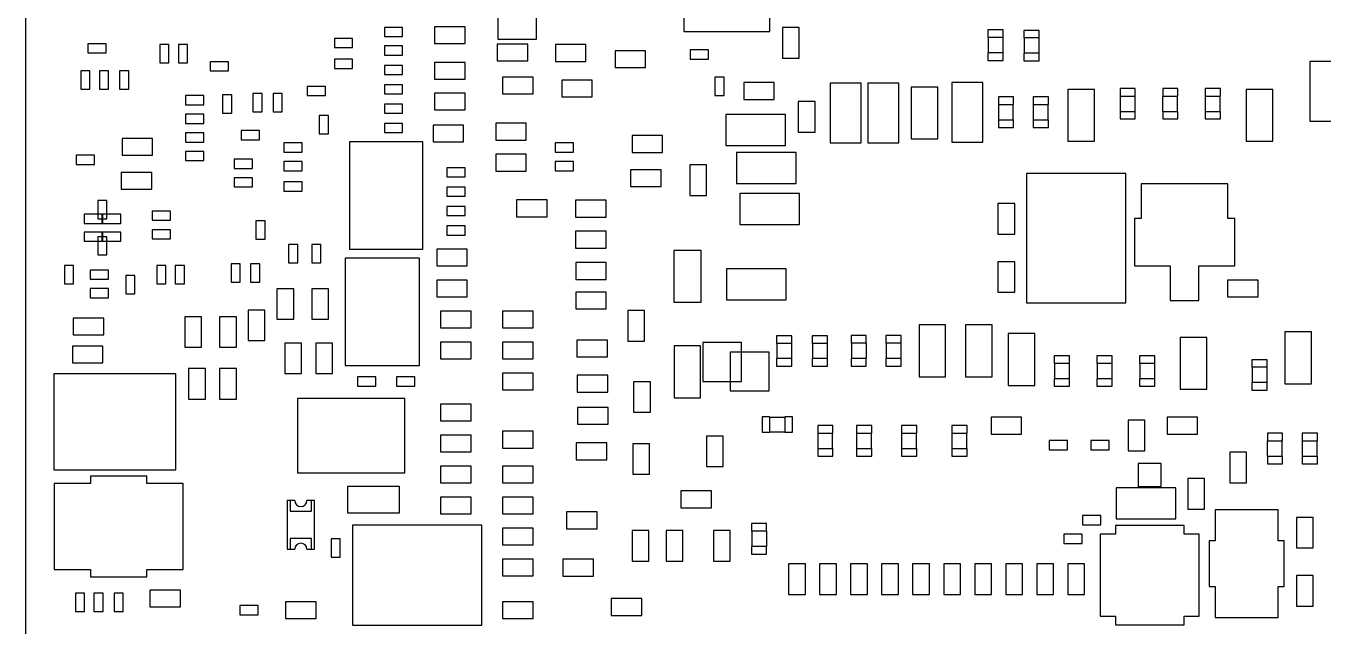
# Model space of a CAD drawing. Header units: millimetres. Extents: x 0 to 895, y 0 to 297.
# Drawn here: x 479 to 521.5, y 203.96 to 223.63 of the extents above; entities that cross this region are included whole.
import ezdxf

# ---------------------------------------------------------------- set-up
doc = ezdxf.new("R2010")
doc.units = ezdxf.units.MM

msp = doc.modelspace()

# ---------------------------------------------------------------- linework, layer by layer
at = {"color": 7, "linetype": 'Continuous', "lineweight": 25}
for p, q in [((479, 195.879), (479, 246.879)), ((494.461, 224.465), (494.461, 223.195)), ((500.555, 224.556), (500.555, 223.452)), ((503.376, 223.452), (503.376, 224.556)), ((495.731, 223.195), (495.731, 224.216)), ((490.742, 223.584), (490.742, 223.284)), ((491.342, 223.584), (490.742, 223.584)), ((491.342, 223.284), (491.342, 223.584)), ((492.388, 223.605), (492.388, 223.055)), ((493.389, 223.605), (492.388, 223.605)), ((493.389, 223.055), (493.389, 223.605)), ((503.784, 223.576), (503.784, 222.576)), ((504.335, 223.576), (503.784, 223.576)), ((504.335, 222.576), (504.335, 223.576)), ((489.104, 223.226), (489.104, 222.926)), ((489.704, 223.226), (489.104, 223.226)), ((489.704, 222.926), (489.704, 223.226)), ((490.742, 223.284), (491.342, 223.284)), ((494.461, 223.195), (495.731, 223.195)), ((500.555, 223.452), (503.376, 223.452)), ((510.515, 223.5), (510.515, 223.25)), ((511.015, 223.5), (510.515, 223.5)), ((511.015, 223.25), (510.515, 223.25)), ((510.525, 223.25), (510.525, 222.75)), ((511.005, 223.25), (511.005, 222.75)), ((511.015, 223.25), (511.015, 223.5)), ((512.198, 223.488), (511.698, 223.488)), ((511.698, 223.488), (511.698, 223.238)), ((512.198, 223.238), (511.698, 223.238)), ((511.708, 223.238), (511.708, 222.738)), ((512.188, 223.238), (512.188, 222.738)), ((512.198, 223.238), (512.198, 223.488)), ((481.027, 223.048), (481.027, 222.748)), ((481.626, 223.048), (481.027, 223.048)), ((481.027, 222.748), (481.626, 222.748)), ((481.626, 222.748), (481.626, 223.048)), ((483.386, 223.02), (483.386, 222.42)), ((483.686, 223.02), (483.386, 223.02)), ((483.686, 222.42), (483.686, 223.02)), ((483.996, 223.02), (483.996, 222.42)), ((484.296, 223.02), (483.996, 223.02)), ((484.296, 222.42), (484.296, 223.02)), ((489.104, 222.926), (489.704, 222.926)), ((490.742, 222.975), (490.742, 222.674)), ((491.342, 222.975), (490.742, 222.975)), ((491.342, 222.674), (491.342, 222.975)), ((492.388, 223.055), (493.389, 223.055)), ((494.441, 223.036), (494.441, 222.486)), ((495.441, 223.036), (494.441, 223.036)), ((495.441, 222.486), (495.441, 223.036)), ((496.346, 223.021), (496.346, 222.471)), ((497.346, 223.021), (496.346, 223.021)), ((497.346, 222.471), (497.346, 223.021)), ((498.302, 222.818), (498.302, 222.268)), ((499.302, 222.818), (498.302, 222.818)), ((499.302, 222.268), (499.302, 222.818)), ((500.762, 222.845), (500.762, 222.545)), ((501.362, 222.845), (500.762, 222.845)), ((501.362, 222.545), (501.362, 222.845)), ((510.515, 222.75), (510.515, 222.5)), ((511.015, 222.75), (510.515, 222.75)), ((511.015, 222.5), (511.015, 222.75)), ((511.698, 222.738), (511.698, 222.488)), ((512.198, 222.738), (511.698, 222.738)), ((512.198, 222.488), (512.198, 222.738)), ((483.386, 222.42), (483.686, 222.42)), ((483.996, 222.42), (484.296, 222.42)), ((485.04, 222.457), (485.04, 222.157)), ((485.64, 222.457), (485.04, 222.457)), ((485.64, 222.157), (485.64, 222.457)), ((489.104, 222.54), (489.104, 222.24)), ((489.704, 222.54), (489.104, 222.54)), ((489.704, 222.24), (489.704, 222.54)), ((490.742, 222.674), (491.342, 222.674)), ((490.742, 222.34), (490.742, 222.039)), ((491.342, 222.34), (490.742, 222.34)), ((491.342, 222.039), (491.342, 222.34)), ((492.388, 222.437), (492.388, 221.887)), ((493.389, 222.437), (492.388, 222.437)), ((493.389, 221.887), (493.389, 222.437)), ((494.441, 222.486), (495.441, 222.486)), ((496.346, 222.471), (497.346, 222.471)), ((500.762, 222.545), (501.362, 222.545)), ((503.784, 222.576), (504.335, 222.576)), ((510.515, 222.5), (511.015, 222.5)), ((511.698, 222.488), (512.198, 222.488)), ((521.066, 222.467), (521.066, 220.511)), ((522.082, 222.467), (521.066, 222.467)), ((481.096, 222.157), (480.795, 222.157)), ((480.795, 222.157), (480.795, 221.557)), ((481.096, 221.557), (481.096, 222.157)), ((481.405, 222.157), (481.405, 221.557)), ((481.705, 222.157), (481.405, 222.157)), ((481.705, 221.557), (481.705, 222.157)), ((482.065, 222.157), (482.065, 221.557)), ((482.366, 222.157), (482.065, 222.157)), ((482.366, 221.557), (482.366, 222.157)), ((485.04, 222.157), (485.64, 222.157)), ((489.104, 222.24), (489.704, 222.24)), ((490.742, 222.039), (491.342, 222.039)), ((492.388, 221.887), (493.389, 221.887)), ((494.619, 221.954), (494.619, 221.404)), ((495.619, 221.954), (494.619, 221.954)), ((495.619, 221.404), (495.619, 221.954)), ((496.554, 221.858), (496.554, 221.307)), ((497.554, 221.858), (496.554, 221.858)), ((497.554, 221.307), (497.554, 221.858)), ((498.302, 222.268), (499.302, 222.268)), ((501.573, 221.954), (501.573, 221.354)), ((501.873, 221.954), (501.573, 221.954)), ((501.873, 221.354), (501.873, 221.954)), ((480.795, 221.557), (481.096, 221.557)), ((481.405, 221.557), (481.705, 221.557)), ((482.065, 221.557), (482.366, 221.557)), ((486.434, 221.42), (486.434, 220.82)), ((486.734, 221.42), (486.434, 221.42)), ((486.734, 220.82), (486.734, 221.42)), ((487.095, 221.42), (487.095, 220.82)), ((487.395, 221.42), (487.095, 221.42)), ((487.395, 220.82), (487.395, 221.42)), ((488.215, 221.651), (488.215, 221.351)), ((488.815, 221.651), (488.215, 221.651)), ((488.815, 221.351), (488.815, 221.651)), ((490.742, 221.705), (490.742, 221.404)), ((491.342, 221.705), (490.742, 221.705)), ((491.342, 221.404), (491.342, 221.705)), ((492.388, 221.433), (492.388, 220.883)), ((493.389, 221.433), (492.388, 221.433)), ((493.389, 220.883), (493.389, 221.433)), ((502.518, 221.776), (502.518, 221.226)), ((503.518, 221.776), (502.518, 221.776)), ((503.518, 221.226), (503.518, 221.776)), ((505.344, 221.756), (505.344, 219.8)), ((506.36, 221.756), (505.344, 221.756)), ((506.36, 219.8), (506.36, 221.756)), ((506.588, 221.756), (506.588, 219.8)), ((507.604, 221.756), (506.588, 221.756)), ((507.604, 219.8), (507.604, 221.756)), ((508.007, 221.628), (508.007, 219.928)), ((508.878, 221.628), (508.007, 221.628)), ((508.878, 219.928), (508.878, 221.628)), ((509.332, 221.781), (509.332, 219.826)), ((510.348, 221.781), (509.332, 221.781)), ((510.348, 219.826), (510.348, 221.781)), ((513.138, 221.552), (513.138, 219.852)), ((514.008, 221.552), (513.138, 221.552)), ((514.008, 219.852), (514.008, 221.552)), ((514.847, 221.583), (514.847, 221.333)), ((515.347, 221.583), (514.847, 221.583)), ((515.347, 221.333), (515.347, 221.583)), ((516.244, 221.583), (516.244, 221.333)), ((516.744, 221.583), (516.244, 221.583)), ((516.744, 221.333), (516.744, 221.583)), ((517.641, 221.583), (517.641, 221.333)), ((518.141, 221.583), (517.641, 221.583)), ((518.141, 221.333), (518.141, 221.583)), ((518.98, 221.552), (518.98, 219.852)), ((519.85, 221.552), (518.98, 221.552)), ((519.85, 219.852), (519.85, 221.552)), ((484.227, 221.347), (484.227, 221.046)), ((484.827, 221.347), (484.227, 221.347)), ((484.227, 221.046), (484.827, 221.046)), ((484.827, 221.046), (484.827, 221.347)), ((485.444, 221.369), (485.444, 220.769)), ((485.744, 221.369), (485.444, 221.369)), ((485.744, 220.769), (485.744, 221.369)), ((488.215, 221.351), (488.815, 221.351)), ((490.742, 221.404), (491.342, 221.404)), ((490.742, 221.07), (490.742, 220.769)), ((491.342, 221.07), (490.742, 221.07)), ((491.342, 220.769), (491.342, 221.07)), ((494.619, 221.404), (495.619, 221.404)), ((496.554, 221.307), (497.554, 221.307)), ((501.573, 221.354), (501.873, 221.354)), ((502.518, 221.226), (503.518, 221.226)), ((504.855, 221.152), (504.304, 221.152)), ((504.304, 221.152), (504.304, 220.152)), ((504.855, 220.152), (504.855, 221.152)), ((510.86, 221.303), (510.86, 221.053)), ((511.36, 221.303), (510.86, 221.303)), ((510.86, 221.053), (511.36, 221.053)), ((510.87, 220.553), (510.87, 221.053)), ((511.35, 220.553), (511.35, 221.053)), ((511.36, 221.053), (511.36, 221.303)), ((512.003, 221.303), (512.003, 221.053)), ((512.503, 221.303), (512.003, 221.303)), ((512.003, 221.053), (512.503, 221.053)), ((512.013, 220.553), (512.013, 221.053)), ((512.493, 220.553), (512.493, 221.053)), ((512.503, 221.053), (512.503, 221.303)), ((514.847, 221.333), (515.347, 221.333)), ((514.857, 220.833), (514.857, 221.333)), ((515.337, 220.833), (515.337, 221.333)), ((516.244, 221.333), (516.744, 221.333)), ((516.254, 220.833), (516.254, 221.333)), ((516.734, 220.833), (516.734, 221.333)), ((517.641, 221.333), (518.141, 221.333)), ((517.651, 220.833), (517.651, 221.333)), ((518.131, 220.833), (518.131, 221.333)), ((484.227, 220.737), (484.227, 220.437)), ((484.827, 220.737), (484.227, 220.737)), ((484.827, 220.437), (484.827, 220.737)), ((485.444, 220.769), (485.744, 220.769)), ((486.434, 220.82), (486.734, 220.82)), ((487.095, 220.82), (487.395, 220.82)), ((488.911, 220.696), (488.611, 220.696)), ((488.611, 220.696), (488.611, 220.096)), ((488.911, 220.096), (488.911, 220.696)), ((490.742, 220.769), (491.342, 220.769)), ((492.388, 220.883), (493.389, 220.883)), ((501.927, 220.727), (501.927, 219.711)), ((503.883, 220.727), (501.927, 220.727)), ((503.883, 219.711), (503.883, 220.727)), ((514.847, 220.833), (514.847, 220.583)), ((514.847, 220.833), (515.347, 220.833)), ((514.847, 220.583), (515.347, 220.583)), ((515.347, 220.583), (515.347, 220.833)), ((516.244, 220.833), (516.244, 220.583)), ((516.244, 220.833), (516.744, 220.833)), ((516.244, 220.583), (516.744, 220.583)), ((516.744, 220.583), (516.744, 220.833)), ((517.641, 220.833), (517.641, 220.583)), ((517.641, 220.833), (518.141, 220.833)), ((517.641, 220.583), (518.141, 220.583)), ((518.141, 220.583), (518.141, 220.833)), ((484.227, 220.437), (484.827, 220.437)), ((486.056, 220.204), (486.056, 219.903)), ((486.656, 220.204), (486.056, 220.204)), ((486.656, 219.903), (486.656, 220.204)), ((490.742, 220.435), (490.742, 220.134)), ((491.342, 220.435), (490.742, 220.435)), ((491.342, 220.134), (491.342, 220.435)), ((492.338, 220.379), (492.338, 219.829)), ((493.338, 220.379), (492.338, 220.379)), ((493.338, 219.829), (493.338, 220.379)), ((494.39, 220.443), (494.39, 219.893)), ((495.39, 220.443), (494.39, 220.443)), ((495.39, 219.893), (495.39, 220.443)), ((504.304, 220.152), (504.855, 220.152)), ((510.86, 220.553), (510.86, 220.303)), ((510.86, 220.553), (511.36, 220.553)), ((510.86, 220.303), (511.36, 220.303)), ((511.36, 220.303), (511.36, 220.553)), ((512.003, 220.553), (512.003, 220.303)), ((512.003, 220.553), (512.503, 220.553)), ((512.003, 220.303), (512.503, 220.303)), ((512.503, 220.303), (512.503, 220.553)), ((521.066, 220.511), (522.082, 220.511)), ((482.147, 219.948), (482.147, 219.397)), ((483.147, 219.948), (482.147, 219.948)), ((483.147, 219.397), (483.147, 219.948)), ((484.227, 220.127), (484.227, 219.827)), ((484.827, 220.127), (484.227, 220.127)), ((484.227, 219.827), (484.827, 219.827)), ((484.827, 219.827), (484.827, 220.127)), ((486.056, 219.903), (486.656, 219.903)), ((487.453, 219.797), (487.453, 219.497)), ((488.053, 219.797), (487.453, 219.797)), ((488.053, 219.497), (488.053, 219.797)), ((488.611, 220.096), (488.911, 220.096)), ((489.599, 219.831), (489.599, 216.313)), ((492.003, 219.831), (489.599, 219.831)), ((490.742, 220.134), (491.342, 220.134)), ((492.003, 216.313), (492.003, 219.831)), ((492.338, 219.829), (493.338, 219.829)), ((494.39, 219.893), (495.39, 219.893)), ((496.343, 219.797), (496.343, 219.497)), ((496.943, 219.797), (496.343, 219.797)), ((496.943, 219.497), (496.943, 219.797)), ((498.86, 220.036), (498.86, 219.486)), ((499.861, 220.036), (498.86, 220.036)), ((499.861, 219.486), (499.861, 220.036)), ((505.344, 219.8), (506.36, 219.8)), ((506.588, 219.8), (507.604, 219.8)), ((508.007, 219.928), (508.878, 219.928)), ((509.332, 219.826), (510.348, 219.826)), ((513.138, 219.852), (514.008, 219.852)), ((518.98, 219.852), (519.85, 219.852)), ((480.646, 219.391), (480.646, 219.091)), ((481.245, 219.391), (480.646, 219.391)), ((481.245, 219.091), (481.245, 219.391)), ((482.147, 219.397), (483.147, 219.397)), ((484.227, 219.518), (484.227, 219.218)), ((484.827, 219.518), (484.227, 219.518)), ((484.827, 219.218), (484.827, 219.518)), ((487.453, 219.497), (488.053, 219.497)), ((494.39, 219.427), (494.39, 218.877)), ((495.39, 219.427), (494.39, 219.427)), ((495.39, 218.877), (495.39, 219.427)), ((496.343, 219.497), (496.943, 219.497)), ((498.86, 219.486), (499.861, 219.486)), ((501.927, 219.711), (503.883, 219.711)), ((502.283, 219.483), (502.283, 218.467)), ((504.239, 219.483), (502.283, 219.483)), ((504.239, 218.467), (504.239, 219.483)), ((480.646, 219.091), (481.245, 219.091)), ((484.227, 219.218), (484.827, 219.218)), ((485.827, 219.264), (485.827, 218.964)), ((486.427, 219.264), (485.827, 219.264)), ((485.827, 218.964), (486.427, 218.964)), ((486.427, 218.964), (486.427, 219.264)), ((487.453, 219.188), (487.453, 218.887)), ((488.053, 219.188), (487.453, 219.188)), ((487.453, 218.887), (488.053, 218.887)), ((488.053, 218.887), (488.053, 219.188)), ((492.787, 218.984), (492.787, 218.684)), ((493.387, 218.984), (492.787, 218.984)), ((493.387, 218.684), (493.387, 218.984)), ((494.39, 218.877), (495.39, 218.877)), ((496.343, 219.188), (496.343, 218.887)), ((496.943, 219.188), (496.343, 219.188)), ((496.343, 218.887), (496.943, 218.887)), ((496.943, 218.887), (496.943, 219.188)), ((498.81, 218.916), (498.81, 218.366)), ((499.81, 218.916), (498.81, 218.916)), ((499.81, 218.366), (499.81, 218.916)), ((500.752, 219.075), (500.752, 218.075)), ((501.302, 219.075), (500.752, 219.075)), ((501.302, 218.075), (501.302, 219.075)), ((482.122, 218.83), (482.122, 218.28)), ((483.122, 218.83), (482.122, 218.83)), ((483.122, 218.28), (483.122, 218.83)), ((485.827, 218.654), (485.827, 218.354)), ((486.427, 218.654), (485.827, 218.654)), ((486.427, 218.354), (486.427, 218.654)), ((487.453, 218.519), (487.453, 218.219)), ((488.053, 218.519), (487.453, 218.519)), ((488.053, 218.219), (488.053, 218.519)), ((492.787, 218.684), (493.387, 218.684)), ((502.283, 218.467), (504.239, 218.467)), ((511.78, 218.79), (511.78, 214.56)), ((515.034, 218.79), (511.78, 218.79)), ((515.034, 214.56), (515.034, 218.79)), ((515.543, 218.461), (515.543, 217.325)), ((518.383, 218.461), (515.543, 218.461)), ((518.383, 217.325), (518.383, 218.461)), ((482.122, 218.28), (483.122, 218.28)), ((485.827, 218.354), (486.427, 218.354)), ((487.453, 218.219), (488.053, 218.219)), ((492.787, 218.349), (492.787, 218.049)), ((493.387, 218.349), (492.787, 218.349)), ((492.787, 218.049), (493.387, 218.049)), ((493.387, 218.049), (493.387, 218.349)), ((498.81, 218.366), (499.81, 218.366)), ((500.752, 218.075), (501.302, 218.075)), ((502.385, 218.136), (502.385, 217.12)), ((504.34, 218.136), (502.385, 218.136)), ((504.34, 217.12), (504.34, 218.136)), ((481.354, 217.909), (481.354, 217.309)), ((481.654, 217.909), (481.354, 217.909)), ((481.654, 217.309), (481.654, 217.909)), ((492.787, 217.714), (492.787, 217.414)), ((493.387, 217.714), (492.787, 217.714)), ((493.387, 217.414), (493.387, 217.714)), ((495.076, 217.928), (495.076, 217.378)), ((496.076, 217.928), (495.076, 217.928)), ((496.076, 217.378), (496.076, 217.928)), ((497.006, 217.916), (497.006, 217.365)), ((498.006, 217.916), (497.006, 217.916)), ((498.006, 217.365), (498.006, 217.916)), ((510.846, 217.81), (510.846, 216.81)), ((511.396, 217.81), (510.846, 217.81)), ((511.396, 216.81), (511.396, 217.81)), ((480.902, 217.458), (480.902, 217.157)), ((481.502, 217.458), (480.902, 217.458)), ((481.354, 217.309), (481.654, 217.309)), ((481.502, 217.157), (481.502, 217.458)), ((481.506, 217.458), (481.506, 217.157)), ((482.106, 217.458), (481.506, 217.458)), ((482.106, 217.157), (482.106, 217.458)), ((483.135, 217.562), (483.135, 217.262)), ((483.735, 217.562), (483.135, 217.562)), ((483.135, 217.262), (483.735, 217.262)), ((483.735, 217.262), (483.735, 217.562)), ((486.536, 217.239), (486.536, 216.639)), ((486.836, 217.239), (486.536, 217.239)), ((486.836, 216.639), (486.836, 217.239)), ((492.787, 217.414), (493.387, 217.414)), ((495.076, 217.378), (496.076, 217.378)), ((497.006, 217.365), (498.006, 217.365)), ((515.316, 217.325), (515.316, 215.771)), ((515.543, 217.325), (515.316, 217.325)), ((518.61, 217.325), (518.383, 217.325)), ((518.61, 215.771), (518.61, 217.325)), ((480.902, 217.157), (481.502, 217.157)), ((480.902, 216.876), (480.902, 216.576)), ((481.502, 216.876), (480.902, 216.876)), ((481.502, 216.576), (481.502, 216.876)), ((481.506, 217.157), (482.106, 217.157)), ((481.506, 216.876), (481.506, 216.576)), ((482.106, 216.876), (481.506, 216.876)), ((482.106, 216.576), (482.106, 216.876)), ((483.135, 216.952), (483.135, 216.652)), ((483.735, 216.952), (483.135, 216.952)), ((483.735, 216.652), (483.735, 216.952)), ((492.787, 217.079), (492.787, 216.779)), ((493.387, 217.079), (492.787, 217.079)), ((492.787, 216.779), (493.387, 216.779)), ((493.387, 216.779), (493.387, 217.079)), ((497.006, 216.9), (497.006, 216.349)), ((498.006, 216.9), (497.006, 216.9)), ((498.006, 216.349), (498.006, 216.9)), ((502.385, 217.12), (504.34, 217.12)), ((510.846, 216.81), (511.396, 216.81)), ((480.902, 216.576), (481.502, 216.576)), ((481.654, 216.724), (481.354, 216.724)), ((481.354, 216.724), (481.354, 216.124)), ((481.506, 216.576), (482.106, 216.576)), ((481.654, 216.124), (481.654, 216.724)), ((483.135, 216.652), (483.735, 216.652)), ((486.536, 216.639), (486.836, 216.639)), ((487.603, 216.467), (487.603, 215.867)), ((487.903, 216.467), (487.603, 216.467)), ((487.903, 215.867), (487.903, 216.467)), ((488.365, 216.467), (488.365, 215.867)), ((488.665, 216.467), (488.365, 216.467)), ((488.665, 215.867), (488.665, 216.467)), ((497.006, 216.349), (498.006, 216.349)), ((481.354, 216.124), (481.654, 216.124)), ((489.457, 216.021), (489.457, 212.503)), ((491.891, 216.021), (489.457, 216.021)), ((489.599, 216.313), (492.003, 216.313)), ((491.891, 212.503), (491.891, 216.021)), ((492.46, 216.315), (492.46, 215.765)), ((493.46, 216.315), (492.46, 216.315)), ((493.46, 215.765), (493.46, 216.315)), ((500.226, 216.275), (500.226, 214.576)), ((501.126, 216.275), (500.226, 216.275)), ((501.126, 214.576), (501.126, 216.275)), ((511.396, 215.905), (510.846, 215.905)), ((510.846, 215.905), (510.846, 214.905)), ((511.396, 214.905), (511.396, 215.905)), ((480.262, 215.781), (480.262, 215.181)), ((480.562, 215.781), (480.262, 215.781)), ((480.562, 215.181), (480.562, 215.781)), ((481.103, 215.632), (481.103, 215.331)), ((481.703, 215.632), (481.103, 215.632)), ((481.703, 215.331), (481.703, 215.632)), ((483.285, 215.781), (483.285, 215.181)), ((483.585, 215.781), (483.285, 215.781)), ((483.585, 215.181), (483.585, 215.781)), ((484.194, 215.781), (483.894, 215.781)), ((483.894, 215.781), (483.894, 215.181)), ((484.194, 215.181), (484.194, 215.781)), ((485.723, 215.832), (485.723, 215.232)), ((486.023, 215.832), (485.723, 215.832)), ((486.023, 215.232), (486.023, 215.832)), ((486.358, 215.832), (486.358, 215.232)), ((486.658, 215.832), (486.358, 215.832)), ((486.658, 215.232), (486.658, 215.832)), ((487.603, 215.867), (487.903, 215.867)), ((488.365, 215.867), (488.665, 215.867)), ((492.46, 215.765), (493.46, 215.765)), ((497.014, 215.873), (497.014, 215.323)), ((498.014, 215.873), (497.014, 215.873)), ((498.014, 215.323), (498.014, 215.873)), ((501.953, 215.673), (501.953, 214.657)), ((503.909, 215.673), (501.953, 215.673)), ((503.909, 214.657), (503.909, 215.673)), ((515.316, 215.771), (516.493, 215.771)), ((516.493, 215.771), (516.493, 214.636)), ((517.433, 214.636), (517.433, 215.771)), ((517.433, 215.771), (518.61, 215.771)), ((480.262, 215.181), (480.562, 215.181)), ((481.103, 215.331), (481.703, 215.331)), ((482.269, 215.451), (482.269, 214.851)), ((482.569, 215.451), (482.269, 215.451)), ((482.569, 214.851), (482.569, 215.451)), ((483.285, 215.181), (483.585, 215.181)), ((483.894, 215.181), (484.194, 215.181)), ((485.723, 215.232), (486.023, 215.232)), ((486.358, 215.232), (486.658, 215.232)), ((492.46, 215.299), (492.46, 214.749)), ((493.46, 215.299), (492.46, 215.299)), ((493.46, 214.749), (493.46, 215.299)), ((497.014, 215.323), (498.014, 215.323)), ((518.368, 215.299), (518.368, 214.749)), ((519.368, 215.299), (518.368, 215.299)), ((519.368, 214.749), (519.368, 215.299)), ((481.103, 215.022), (481.103, 214.722)), ((481.703, 215.022), (481.103, 215.022)), ((481.103, 214.722), (481.703, 214.722)), ((481.703, 214.722), (481.703, 215.022)), ((482.269, 214.851), (482.569, 214.851)), ((487.224, 215.016), (487.224, 214.016)), ((487.774, 215.016), (487.224, 215.016)), ((487.774, 214.016), (487.774, 215.016)), ((488.917, 215.016), (488.367, 215.016)), ((488.367, 215.016), (488.367, 214.016)), ((488.917, 214.016), (488.917, 215.016)), ((492.46, 214.749), (493.46, 214.749)), ((497.014, 214.908), (497.014, 214.358)), ((498.014, 214.908), (497.014, 214.908)), ((498.014, 214.358), (498.014, 214.908)), ((501.953, 214.657), (503.909, 214.657)), ((510.846, 214.905), (511.396, 214.905)), ((516.493, 214.636), (517.433, 214.636)), ((518.368, 214.749), (519.368, 214.749)), ((486.281, 214.318), (486.281, 213.318)), ((486.831, 214.318), (486.281, 214.318)), ((486.831, 213.318), (486.831, 214.318)), ((492.587, 214.283), (492.587, 213.733)), ((493.587, 214.283), (492.587, 214.283)), ((493.587, 213.733), (493.587, 214.283)), ((494.619, 214.283), (494.619, 213.733)), ((495.619, 214.283), (494.619, 214.283)), ((495.619, 213.733), (495.619, 214.283)), ((497.014, 214.358), (498.014, 214.358)), ((498.715, 214.303), (498.715, 213.302)), ((499.265, 214.303), (498.715, 214.303)), ((499.265, 213.302), (499.265, 214.303)), ((500.226, 214.576), (501.126, 214.576)), ((511.78, 214.56), (515.034, 214.56)), ((480.547, 214.055), (480.547, 213.505)), ((481.547, 214.055), (480.547, 214.055)), ((481.547, 213.505), (481.547, 214.055)), ((484.201, 214.102), (484.201, 213.102)), ((484.751, 214.102), (484.201, 214.102)), ((484.751, 213.102), (484.751, 214.102)), ((485.344, 214.102), (485.344, 213.102)), ((485.894, 214.102), (485.344, 214.102)), ((485.894, 213.102), (485.894, 214.102)), ((487.224, 214.016), (487.774, 214.016)), ((488.367, 214.016), (488.917, 214.016)), ((508.261, 213.83), (508.261, 212.13)), ((509.132, 213.83), (508.261, 213.83)), ((509.132, 212.13), (509.132, 213.83)), ((509.785, 213.83), (509.785, 212.13)), ((510.656, 213.83), (509.785, 213.83)), ((510.656, 212.13), (510.656, 213.83)), ((480.547, 213.505), (481.547, 213.505)), ((492.587, 213.733), (493.587, 213.733)), ((494.619, 213.733), (495.619, 213.733)), ((503.594, 213.478), (503.594, 213.228)), ((504.094, 213.478), (503.594, 213.478)), ((504.094, 213.228), (504.094, 213.478)), ((504.763, 213.478), (504.763, 213.228)), ((505.263, 213.478), (504.763, 213.478)), ((505.263, 213.228), (505.263, 213.478)), ((506.534, 213.48), (506.034, 213.48)), ((506.034, 213.48), (506.034, 213.23)), ((506.534, 213.23), (506.534, 213.48)), ((507.177, 213.48), (507.177, 213.23)), ((507.677, 213.48), (507.177, 213.48)), ((507.677, 213.23), (507.677, 213.48)), ((511.182, 213.551), (511.182, 211.851)), ((512.053, 213.551), (511.182, 213.551)), ((512.053, 211.851), (512.053, 213.551)), ((516.821, 213.424), (516.821, 211.724)), ((517.691, 213.424), (516.821, 213.424)), ((517.691, 211.724), (517.691, 213.424)), ((520.25, 213.602), (520.25, 211.902)), ((521.12, 213.602), (520.25, 213.602)), ((521.12, 211.902), (521.12, 213.602)), ((480.522, 213.14), (480.522, 212.59)), ((481.522, 213.14), (480.522, 213.14)), ((481.522, 212.59), (481.522, 213.14)), ((484.201, 213.102), (484.751, 213.102)), ((485.344, 213.102), (485.894, 213.102)), ((486.281, 213.318), (486.831, 213.318)), ((487.478, 213.238), (487.478, 212.238)), ((488.028, 213.238), (487.478, 213.238)), ((488.028, 212.238), (488.028, 213.238)), ((489.044, 213.238), (488.494, 213.238)), ((488.494, 213.238), (488.494, 212.238)), ((489.044, 212.238), (489.044, 213.238)), ((492.587, 213.267), (492.587, 212.717)), ((493.587, 213.267), (492.587, 213.267)), ((493.587, 212.717), (493.587, 213.267)), ((494.619, 213.267), (494.619, 212.717)), ((495.619, 213.267), (494.619, 213.267)), ((495.619, 212.717), (495.619, 213.267)), ((497.049, 213.336), (497.049, 212.786)), ((498.05, 213.336), (497.049, 213.336)), ((498.05, 212.786), (498.05, 213.336)), ((498.715, 213.302), (499.265, 213.302)), ((500.235, 213.144), (500.235, 211.445)), ((501.105, 213.144), (500.235, 213.144)), ((501.105, 211.445), (501.105, 213.144)), ((501.177, 213.251), (501.177, 211.981)), ((502.447, 213.251), (501.177, 213.251)), ((502.078, 212.941), (502.078, 211.671)), ((503.348, 212.941), (502.078, 212.941)), ((502.447, 211.981), (502.447, 213.251)), ((503.348, 211.671), (503.348, 212.941)), ((504.094, 213.228), (503.594, 213.228)), ((503.604, 213.228), (503.604, 212.728)), ((504.084, 213.228), (504.084, 212.728)), ((505.263, 213.228), (504.763, 213.228)), ((504.773, 213.228), (504.773, 212.728)), ((505.253, 213.228), (505.253, 212.728)), ((506.534, 213.23), (506.034, 213.23)), ((506.044, 213.23), (506.044, 212.73)), ((506.524, 213.23), (506.524, 212.73)), ((507.677, 213.23), (507.177, 213.23)), ((507.187, 213.23), (507.187, 212.73)), ((507.667, 213.23), (507.667, 212.73)), ((480.522, 212.59), (481.522, 212.59)), ((489.457, 212.503), (491.891, 212.503)), ((492.587, 212.717), (493.587, 212.717)), ((494.619, 212.717), (495.619, 212.717)), ((497.049, 212.786), (498.05, 212.786)), ((503.594, 212.728), (503.594, 212.478)), ((504.094, 212.728), (503.594, 212.728)), ((504.094, 212.478), (504.094, 212.728)), ((504.763, 212.728), (504.763, 212.478)), ((505.263, 212.728), (504.763, 212.728)), ((505.263, 212.478), (505.263, 212.728)), ((506.034, 212.73), (506.034, 212.48)), ((506.534, 212.73), (506.034, 212.73)), ((506.534, 212.48), (506.534, 212.73)), ((507.177, 212.73), (507.177, 212.48)), ((507.677, 212.73), (507.177, 212.73)), ((507.677, 212.48), (507.677, 212.73)), ((512.688, 212.82), (512.688, 212.57)), ((513.188, 212.82), (512.688, 212.82)), ((513.188, 212.57), (512.688, 212.57)), ((512.698, 212.57), (512.698, 212.07)), ((513.178, 212.57), (513.178, 212.07)), ((513.188, 212.57), (513.188, 212.82)), ((514.585, 212.82), (514.085, 212.82)), ((514.085, 212.82), (514.085, 212.57)), ((514.585, 212.57), (514.085, 212.57)), ((514.095, 212.57), (514.095, 212.07)), ((514.575, 212.57), (514.575, 212.07)), ((514.585, 212.57), (514.585, 212.82)), ((515.482, 212.82), (515.482, 212.57)), ((515.982, 212.82), (515.482, 212.82)), ((515.982, 212.57), (515.482, 212.57)), ((515.492, 212.57), (515.492, 212.07)), ((515.972, 212.57), (515.972, 212.07)), ((515.982, 212.57), (515.982, 212.82)), ((519.665, 212.693), (519.165, 212.693)), ((519.165, 212.693), (519.165, 212.443)), ((519.665, 212.443), (519.665, 212.693)), ((479.909, 212.23), (479.909, 209.081)), ((483.912, 212.23), (479.909, 212.23)), ((483.912, 209.081), (483.912, 212.23)), ((484.328, 212.4), (484.328, 211.4)), ((484.878, 212.4), (484.328, 212.4)), ((484.878, 211.4), (484.878, 212.4)), ((485.344, 212.4), (485.344, 211.4)), ((485.894, 212.4), (485.344, 212.4)), ((485.894, 211.4), (485.894, 212.4)), ((487.478, 212.238), (488.028, 212.238)), ((488.494, 212.238), (489.044, 212.238)), ((489.866, 212.126), (489.866, 211.826)), ((490.466, 212.126), (489.866, 212.126)), ((490.466, 211.826), (490.466, 212.126)), ((491.136, 212.126), (491.136, 211.826)), ((491.736, 212.126), (491.136, 212.126)), ((491.736, 211.826), (491.736, 212.126)), ((494.619, 212.251), (494.619, 211.701)), ((495.619, 212.251), (494.619, 212.251)), ((495.619, 211.701), (495.619, 212.251)), ((497.065, 212.183), (497.065, 211.633)), ((498.065, 212.183), (497.065, 212.183)), ((498.065, 211.633), (498.065, 212.183)), ((503.594, 212.478), (504.094, 212.478)), ((504.763, 212.478), (505.263, 212.478)), ((506.034, 212.48), (506.534, 212.48)), ((507.177, 212.48), (507.677, 212.48)), ((508.261, 212.13), (509.132, 212.13)), ((509.785, 212.13), (510.656, 212.13)), ((512.688, 212.07), (512.688, 211.82)), ((513.188, 212.07), (512.688, 212.07)), ((513.188, 211.82), (513.188, 212.07)), ((514.085, 212.07), (514.085, 211.82)), ((514.585, 212.07), (514.085, 212.07)), ((514.585, 211.82), (514.585, 212.07)), ((515.482, 212.07), (515.482, 211.82)), ((515.982, 212.07), (515.482, 212.07)), ((515.982, 211.82), (515.982, 212.07)), ((519.665, 212.443), (519.165, 212.443)), ((519.175, 212.443), (519.175, 211.943)), ((519.655, 212.443), (519.655, 211.943)), ((489.866, 211.826), (490.466, 211.826)), ((491.136, 211.826), (491.736, 211.826)), ((494.619, 211.701), (495.619, 211.701)), ((498.908, 211.968), (498.908, 210.968)), ((499.458, 211.968), (498.908, 211.968)), ((499.458, 210.968), (499.458, 211.968)), ((501.177, 211.981), (502.447, 211.981)), ((502.078, 211.671), (503.348, 211.671)), ((511.182, 211.851), (512.053, 211.851)), ((512.688, 211.82), (513.188, 211.82)), ((514.085, 211.82), (514.585, 211.82)), ((515.482, 211.82), (515.982, 211.82)), ((516.821, 211.724), (517.691, 211.724)), ((519.165, 211.943), (519.165, 211.693)), ((519.665, 211.943), (519.165, 211.943)), ((519.165, 211.693), (519.665, 211.693)), ((519.665, 211.693), (519.665, 211.943)), ((520.25, 211.902), (521.12, 211.902)), ((484.328, 211.4), (484.878, 211.4)), ((485.344, 211.4), (485.894, 211.4)), ((487.899, 211.415), (487.899, 208.981)), ((491.417, 211.415), (487.899, 211.415)), ((491.417, 208.981), (491.417, 211.415)), ((492.587, 211.235), (492.587, 210.685)), ((493.587, 211.235), (492.587, 211.235)), ((493.587, 210.685), (493.587, 211.235)), ((497.065, 211.633), (498.065, 211.633)), ((500.235, 211.445), (501.105, 211.445)), ((497.072, 211.129), (497.072, 210.578)), ((498.072, 211.129), (497.072, 211.129)), ((498.072, 210.578), (498.072, 211.129)), ((498.908, 210.968), (499.458, 210.968)), ((503.116, 210.815), (503.116, 210.315)), ((503.366, 210.815), (503.116, 210.815)), ((503.366, 210.815), (503.366, 210.315)), ((503.366, 210.805), (503.866, 210.805)), ((504.116, 210.815), (503.866, 210.815)), ((503.866, 210.815), (503.866, 210.315)), ((504.116, 210.315), (504.116, 210.815)), ((510.621, 210.804), (510.621, 210.253)), ((511.621, 210.804), (510.621, 210.804)), ((511.621, 210.253), (511.621, 210.804)), ((516.386, 210.804), (516.386, 210.253)), ((517.387, 210.804), (516.386, 210.804)), ((517.387, 210.253), (517.387, 210.804)), ((492.587, 210.685), (493.587, 210.685)), ((497.072, 210.578), (498.072, 210.578)), ((504.941, 210.534), (504.941, 210.284)), ((505.441, 210.534), (504.941, 210.534)), ((505.441, 210.284), (505.441, 210.534)), ((506.211, 210.534), (506.211, 210.284)), ((506.711, 210.534), (506.211, 210.534)), ((506.711, 210.284), (506.711, 210.534)), ((507.685, 210.534), (507.685, 210.284)), ((508.185, 210.534), (507.685, 210.534)), ((508.185, 210.284), (508.185, 210.534)), ((509.336, 210.534), (509.336, 210.284)), ((509.836, 210.534), (509.336, 210.534)), ((509.836, 210.284), (509.836, 210.534)), ((515.113, 210.711), (515.113, 209.71)), ((515.663, 210.711), (515.113, 210.711)), ((515.663, 209.71), (515.663, 210.711)), ((492.587, 210.219), (492.587, 209.669)), ((493.587, 210.219), (492.587, 210.219)), ((493.587, 209.669), (493.587, 210.219)), ((494.619, 210.346), (494.619, 209.796)), ((495.619, 210.346), (494.619, 210.346)), ((495.619, 209.796), (495.619, 210.346)), ((497.032, 209.965), (497.032, 209.415)), ((498.032, 209.965), (497.032, 209.965)), ((498.032, 209.415), (498.032, 209.965)), ((501.845, 210.19), (501.295, 210.19)), ((501.295, 210.19), (501.295, 209.19)), ((501.845, 209.19), (501.845, 210.19)), ((503.116, 210.315), (503.366, 210.315)), ((503.366, 210.325), (503.866, 210.325)), ((503.866, 210.315), (504.116, 210.315)), ((504.941, 210.284), (505.441, 210.284)), ((504.951, 209.784), (504.951, 210.284)), ((505.431, 209.784), (505.431, 210.284)), ((506.211, 210.284), (506.711, 210.284)), ((506.221, 209.784), (506.221, 210.284)), ((506.701, 209.784), (506.701, 210.284)), ((507.685, 210.284), (508.185, 210.284)), ((507.695, 209.784), (507.695, 210.284)), ((508.175, 209.784), (508.175, 210.284)), ((509.336, 210.284), (509.836, 210.284)), ((509.346, 209.784), (509.346, 210.284)), ((509.826, 209.784), (509.826, 210.284)), ((510.621, 210.253), (511.621, 210.253)), ((512.523, 210.044), (512.523, 209.743)), ((513.122, 210.044), (512.523, 210.044)), ((513.122, 209.743), (513.122, 210.044)), ((513.894, 210.044), (513.894, 209.743)), ((514.494, 210.044), (513.894, 210.044)), ((514.494, 209.743), (514.494, 210.044)), ((516.386, 210.253), (517.387, 210.253)), ((519.673, 210.28), (519.673, 210.03)), ((520.173, 210.28), (519.673, 210.28)), ((519.673, 210.03), (520.173, 210.03)), ((519.683, 209.53), (519.683, 210.03)), ((520.163, 209.53), (520.163, 210.03)), ((520.173, 210.03), (520.173, 210.28)), ((520.816, 210.28), (520.816, 210.03)), ((521.316, 210.28), (520.816, 210.28)), ((520.816, 210.03), (521.316, 210.03)), ((520.826, 209.53), (520.826, 210.03)), ((521.306, 209.53), (521.306, 210.03)), ((521.316, 210.03), (521.316, 210.28)), ((492.587, 209.669), (493.587, 209.669)), ((494.619, 209.796), (495.619, 209.796)), ((498.882, 209.936), (498.882, 208.936)), ((499.432, 209.936), (498.882, 209.936)), ((499.432, 208.936), (499.432, 209.936)), ((504.941, 209.784), (504.941, 209.534)), ((504.941, 209.784), (505.441, 209.784)), ((504.941, 209.534), (505.441, 209.534)), ((505.441, 209.534), (505.441, 209.784)), ((506.211, 209.784), (506.211, 209.534)), ((506.211, 209.784), (506.711, 209.784)), ((506.211, 209.534), (506.711, 209.534)), ((506.711, 209.534), (506.711, 209.784)), ((507.685, 209.784), (507.685, 209.534)), ((507.685, 209.784), (508.185, 209.784)), ((507.685, 209.534), (508.185, 209.534)), ((508.185, 209.534), (508.185, 209.784)), ((509.336, 209.784), (509.336, 209.534)), ((509.336, 209.784), (509.836, 209.784)), ((509.336, 209.534), (509.836, 209.534)), ((509.836, 209.534), (509.836, 209.784)), ((512.523, 209.743), (513.122, 209.743)), ((513.894, 209.743), (514.494, 209.743)), ((515.113, 209.71), (515.663, 209.71)), ((518.44, 209.657), (518.44, 208.657)), ((518.99, 209.657), (518.44, 209.657)), ((518.99, 208.657), (518.99, 209.657)), ((519.673, 209.53), (519.673, 209.28)), ((519.673, 209.53), (520.173, 209.53)), ((520.173, 209.28), (520.173, 209.53)), ((520.816, 209.53), (520.816, 209.28)), ((520.816, 209.53), (521.316, 209.53)), ((521.316, 209.28), (521.316, 209.53)), ((492.587, 209.203), (492.587, 208.653)), ((493.587, 209.203), (492.587, 209.203)), ((493.587, 208.653), (493.587, 209.203)), ((494.619, 209.203), (494.619, 208.653)), ((495.619, 209.203), (494.619, 209.203)), ((495.619, 208.653), (495.619, 209.203)), ((497.032, 209.415), (498.032, 209.415)), ((501.295, 209.19), (501.845, 209.19)), ((515.436, 209.293), (515.436, 208.531)), ((516.198, 209.293), (515.436, 209.293)), ((516.198, 208.531), (516.198, 209.293)), ((519.673, 209.28), (520.173, 209.28)), ((520.816, 209.28), (521.316, 209.28)), ((479.909, 209.081), (483.912, 209.081)), ((481.111, 208.878), (481.111, 208.634)), ((482.965, 208.878), (481.111, 208.878)), ((482.965, 208.634), (482.965, 208.878)), ((487.899, 208.981), (491.417, 208.981)), ((498.882, 208.936), (499.432, 208.936)), ((517.069, 208.793), (517.069, 207.793)), ((517.619, 208.793), (517.069, 208.793)), ((517.619, 207.793), (517.619, 208.793)), ((479.923, 208.634), (479.923, 205.819)), ((481.111, 208.634), (479.923, 208.634)), ((484.153, 208.634), (482.965, 208.634)), ((484.153, 205.819), (484.153, 208.634)), ((489.535, 208.538), (489.535, 207.668)), ((491.235, 208.538), (489.535, 208.538)), ((491.235, 207.668), (491.235, 208.538)), ((492.587, 208.653), (493.587, 208.653)), ((494.619, 208.653), (495.619, 208.653)), ((500.461, 208.391), (500.461, 207.84)), ((501.461, 208.391), (500.461, 208.391)), ((501.461, 207.84), (501.461, 208.391)), ((514.715, 208.496), (514.715, 207.48)), ((516.671, 208.496), (514.715, 208.496)), ((515.436, 208.531), (516.198, 208.531)), ((516.671, 207.48), (516.671, 208.496)), ((518.44, 208.657), (518.99, 208.657)), ((487.557, 208.077), (487.557, 206.477)), ((487.657, 208.077), (487.557, 208.077)), ((487.657, 208.077), (487.657, 207.727)), ((487.807, 208.077), (487.657, 208.077)), ((488.357, 208.077), (488.207, 208.077)), ((488.357, 207.727), (488.357, 208.077)), ((488.457, 208.077), (488.357, 208.077)), ((488.457, 206.477), (488.457, 208.077)), ((492.587, 208.187), (492.587, 207.637)), ((493.587, 208.187), (492.587, 208.187)), ((493.587, 207.637), (493.587, 208.187)), ((494.619, 208.187), (494.619, 207.637)), ((495.619, 208.187), (494.619, 208.187)), ((495.619, 207.637), (495.619, 208.187)), ((500.461, 207.84), (501.461, 207.84)), ((487.657, 207.727), (488.357, 207.727)), ((489.535, 207.668), (491.235, 207.668)), ((492.587, 207.637), (493.587, 207.637)), ((494.619, 207.637), (495.619, 207.637)), ((496.714, 207.7), (496.714, 207.149)), ((497.714, 207.7), (496.714, 207.7)), ((497.714, 207.149), (497.714, 207.7)), ((513.615, 207.58), (513.615, 207.28)), ((514.215, 207.58), (513.615, 207.58)), ((514.215, 207.28), (514.215, 207.58)), ((514.715, 207.48), (516.671, 207.48)), ((517.069, 207.793), (517.619, 207.793)), ((517.964, 207.77), (517.964, 206.759)), ((520.026, 207.77), (517.964, 207.77)), ((520.026, 206.759), (520.026, 207.77)), ((520.625, 207.523), (520.625, 206.523)), ((521.175, 207.523), (520.625, 207.523)), ((521.175, 206.523), (521.175, 207.523)), ((489.703, 207.263), (489.703, 203.989)), ((493.931, 207.263), (489.703, 207.263)), ((493.931, 203.989), (493.931, 207.263)), ((494.619, 207.171), (494.619, 206.621)), ((495.619, 207.171), (494.619, 207.171)), ((495.619, 206.621), (495.619, 207.171)), ((496.714, 207.149), (497.714, 207.149)), ((498.857, 207.092), (498.857, 206.091)), ((499.407, 207.092), (498.857, 207.092)), ((499.407, 206.091), (499.407, 207.092)), ((499.974, 207.092), (499.974, 206.091)), ((500.525, 207.092), (499.974, 207.092)), ((500.525, 206.091), (500.525, 207.092)), ((501.524, 207.092), (501.524, 206.091)), ((502.074, 207.092), (501.524, 207.092)), ((502.074, 206.091), (502.074, 207.092)), ((503.268, 207.32), (502.768, 207.32)), ((502.768, 207.32), (502.768, 207.07)), ((503.268, 207.07), (502.768, 207.07)), ((502.778, 207.07), (502.778, 206.57)), ((503.258, 207.07), (503.258, 206.57)), ((503.268, 207.07), (503.268, 207.32)), ((513.005, 206.97), (513.005, 206.67)), ((513.605, 206.97), (513.005, 206.97)), ((513.605, 206.67), (513.605, 206.97)), ((513.615, 207.28), (514.215, 207.28)), ((514.693, 206.969), (514.199, 206.969)), ((514.199, 206.969), (514.199, 204.283)), ((514.693, 207.253), (514.693, 206.969)), ((516.947, 207.253), (514.693, 207.253)), ((516.947, 206.969), (516.947, 207.253)), ((517.441, 206.969), (516.947, 206.969)), ((517.441, 204.283), (517.441, 206.969)), ((487.657, 206.827), (487.657, 206.477)), ((488.357, 206.827), (487.657, 206.827)), ((488.357, 206.477), (488.357, 206.827)), ((489, 206.815), (489, 206.215)), ((489.3, 206.815), (489, 206.815)), ((489.3, 206.215), (489.3, 206.815)), ((494.619, 206.621), (495.619, 206.621)), ((502.768, 206.57), (502.768, 206.32)), ((503.268, 206.57), (502.768, 206.57)), ((503.268, 206.32), (503.268, 206.57)), ((513.005, 206.67), (513.605, 206.67)), ((517.768, 206.759), (517.768, 205.255)), ((517.964, 206.759), (517.768, 206.759)), ((520.222, 206.759), (520.026, 206.759)), ((520.222, 205.255), (520.222, 206.759)), ((487.557, 206.477), (487.657, 206.477)), ((487.657, 206.477), (487.807, 206.477)), ((488.207, 206.477), (488.357, 206.477)), ((488.357, 206.477), (488.457, 206.477)), ((489, 206.215), (489.3, 206.215)), ((495.619, 206.155), (494.619, 206.155)), ((494.619, 206.155), (494.619, 205.605)), ((495.619, 205.605), (495.619, 206.155)), ((496.59, 206.15), (496.59, 205.6)), ((497.59, 206.15), (496.59, 206.15)), ((497.59, 205.6), (497.59, 206.15)), ((502.768, 206.32), (503.268, 206.32)), ((520.625, 206.523), (521.175, 206.523)), ((479.923, 205.819), (481.111, 205.819)), ((481.111, 205.819), (481.111, 205.574)), ((482.965, 205.819), (484.153, 205.819)), ((482.965, 205.574), (482.965, 205.819)), ((498.857, 206.091), (499.407, 206.091)), ((499.974, 206.091), (500.525, 206.091)), ((501.524, 206.091), (502.074, 206.091)), ((503.988, 205.999), (503.988, 204.999)), ((504.538, 205.999), (503.988, 205.999)), ((504.538, 204.999), (504.538, 205.999)), ((505.004, 205.999), (505.004, 204.999)), ((505.554, 205.999), (505.004, 205.999)), ((505.554, 204.999), (505.554, 205.999)), ((506.02, 205.999), (506.02, 204.999)), ((506.57, 205.999), (506.02, 205.999)), ((506.57, 204.999), (506.57, 205.999)), ((507.036, 205.999), (507.036, 204.999)), ((507.586, 205.999), (507.036, 205.999)), ((507.586, 204.999), (507.586, 205.999)), ((508.052, 205.999), (508.052, 204.999)), ((508.602, 205.999), (508.052, 205.999)), ((508.602, 204.999), (508.602, 205.999)), ((509.068, 205.999), (509.068, 204.999)), ((509.618, 205.999), (509.068, 205.999)), ((509.618, 204.999), (509.618, 205.999)), ((510.084, 205.999), (510.084, 204.999)), ((510.634, 205.999), (510.084, 205.999)), ((510.634, 204.999), (510.634, 205.999)), ((511.1, 205.999), (511.1, 204.999)), ((511.65, 205.999), (511.1, 205.999)), ((511.65, 204.999), (511.65, 205.999)), ((512.116, 205.999), (512.116, 204.999)), ((512.666, 205.999), (512.116, 205.999)), ((512.666, 204.999), (512.666, 205.999)), ((513.132, 205.999), (513.132, 204.999)), ((513.682, 205.999), (513.132, 205.999)), ((513.682, 204.999), (513.682, 205.999)), ((481.111, 205.574), (482.965, 205.574)), ((494.619, 205.605), (495.619, 205.605)), ((496.59, 205.6), (497.59, 205.6)), ((520.625, 205.618), (520.625, 204.618)), ((521.175, 205.618), (520.625, 205.618)), ((521.175, 204.618), (521.175, 205.618)), ((480.618, 205.037), (480.618, 204.437)), ((480.918, 205.037), (480.618, 205.037)), ((480.918, 204.437), (480.918, 205.037)), ((481.527, 205.037), (481.227, 205.037)), ((481.227, 205.037), (481.227, 204.437)), ((481.527, 204.437), (481.527, 205.037)), ((482.188, 205.037), (481.888, 205.037)), ((481.888, 205.037), (481.888, 204.437)), ((482.188, 204.437), (482.188, 205.037)), ((483.062, 205.139), (483.062, 204.589)), ((484.062, 205.139), (483.062, 205.139)), ((484.062, 204.589), (484.062, 205.139)), ((498.175, 204.86), (498.175, 204.31)), ((499.175, 204.86), (498.175, 204.86)), ((499.175, 204.31), (499.175, 204.86)), ((503.988, 204.999), (504.538, 204.999)), ((505.004, 204.999), (505.554, 204.999)), ((506.02, 204.999), (506.57, 204.999)), ((507.036, 204.999), (507.586, 204.999)), ((508.052, 204.999), (508.602, 204.999)), ((509.068, 204.999), (509.618, 204.999)), ((510.084, 204.999), (510.634, 204.999)), ((511.1, 204.999), (511.65, 204.999)), ((512.116, 204.999), (512.666, 204.999)), ((513.132, 204.999), (513.682, 204.999)), ((517.768, 205.255), (517.964, 205.255)), ((517.964, 205.255), (517.964, 204.244)), ((520.026, 204.244), (520.026, 205.255)), ((520.026, 205.255), (520.222, 205.255)), ((480.618, 204.437), (480.918, 204.437)), ((481.227, 204.437), (481.527, 204.437)), ((481.888, 204.437), (482.188, 204.437)), ((483.062, 204.589), (484.062, 204.589)), ((486.005, 204.633), (486.005, 204.333)), ((486.605, 204.633), (486.005, 204.633)), ((486.605, 204.333), (486.605, 204.633)), ((487.507, 204.758), (487.507, 204.208)), ((488.507, 204.758), (487.507, 204.758)), ((488.507, 204.208), (488.507, 204.758)), ((494.619, 204.758), (494.619, 204.208)), ((495.619, 204.758), (494.619, 204.758)), ((495.619, 204.208), (495.619, 204.758)), ((520.625, 204.618), (521.175, 204.618)), ((486.005, 204.333), (486.605, 204.333)), ((487.507, 204.208), (488.507, 204.208)), ((494.619, 204.208), (495.619, 204.208)), ((498.175, 204.31), (499.175, 204.31)), ((514.199, 204.283), (514.693, 204.283)), ((514.693, 204.283), (514.693, 203.999)), ((514.693, 203.999), (516.947, 203.999)), ((516.947, 203.999), (516.947, 204.283)), ((516.947, 204.283), (517.441, 204.283)), ((517.964, 204.244), (520.026, 204.244)), ((489.703, 203.989), (493.931, 203.989))]:
    msp.add_line(p, q, dxfattribs=at)
for centre, start, end in [((488.007, 208.077), 180, 0), ((488.007, 206.477), 0, 180)]:
    msp.add_arc(centre, 0.2, start, end, dxfattribs=at)

doc.saveas('drawing.dxf')
